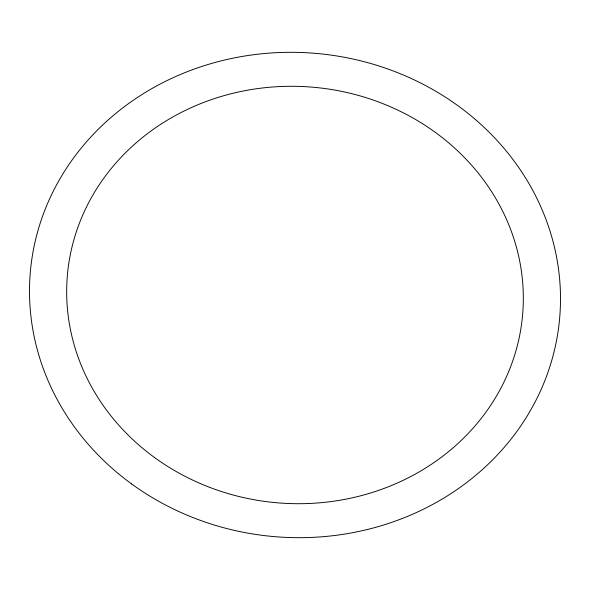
<?xml version="1.0" encoding="UTF-8"?>
<svg xmlns="http://www.w3.org/2000/svg" width="590" height="590" viewBox="0 0 590 590"><rect width="100%" height="100%" fill="white"/><g stroke="black" fill="none" stroke-linecap="round" stroke-linejoin="round"><path stroke-width="0.89" d="M131.703 484.007A265.662 242.505 4.9 0 0 557.948 332.325A265.662 242.505 4.9 0 0 195.356 68.669A265.662 242.505 4.9 0 0 131.703 484.007M154.558 457.545A228.47 208.558 4.9 0 0 521.132 327.096A228.47 208.558 4.9 0 0 209.303 100.352A228.47 208.558 4.9 0 0 154.558 457.545"/></g></svg>
